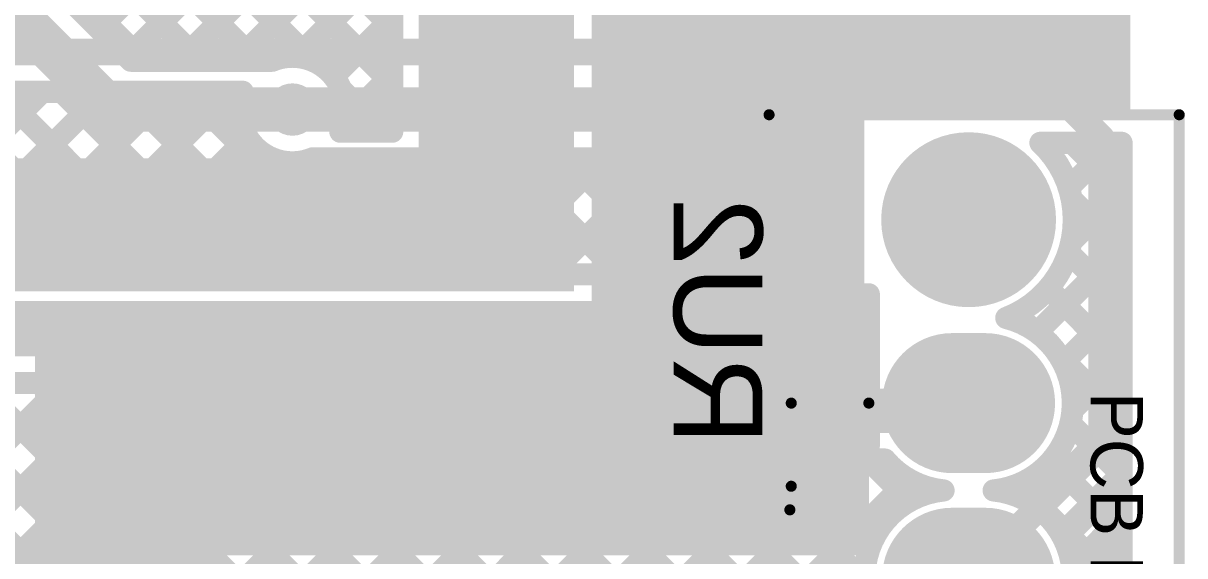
# Model space of a CAD drawing. Header units: millimetres. Extents: x -0.33 to 3.26, y -0.12 to 2.83.
# Drawn here: x 2.706 to 3.23, y 0.697 to 0.937 of the extents above; entities that cross this region are included whole.
import ezdxf

# ---------------------------------------------------------------- set-up
doc = ezdxf.new("R2010")
doc.units = ezdxf.units.MM
doc.header["$MEASUREMENT"] = 0
for name, color, linetype in [('BottomLayer', 5, 'Continuous'), ('BottomOverlay', 54, 'Continuous'), ('BottomPaste', 16, 'Continuous'), ('BottomSolder', 6, 'Continuous'), ('MultiLayer', 9, 'Continuous'), ('PadHoleLayer', 156, 'Continuous'), ('TopLayer', 1, 'Continuous'), ('TopOverlay', 2, 'Continuous'), ('TopSolder', 216, 'Continuous'), ('ViaHoleLayer', 16, 'Continuous')]:
    doc.layers.add(name, color=color, linetype=linetype)
doc.styles.add('Arial', font='', dxfattribs={"height": 0.2})
doc.styles.get('Arial').set_extended_font_data('Arial')

# ---------------------------------------------------------------- blocks, each defined once
blk = doc.blocks.new('OS102011MA1QN1_59')
at = {"layer": 'BottomLayer'}
h = blk.add_hatch(color=5, dxfattribs=at)
edge = h.paths.add_edge_path()
edge.add_arc((-0.08268, 0), 0.03543, 0, 360)
h = blk.add_hatch(color=5, dxfattribs=at)
edge = h.paths.add_edge_path()
edge.add_arc((0, -0.00744), 0.02756, 180, 360)
edge.add_line((0.02756, -0.00744), (0.02756, 0.00744))
edge.add_arc((0, 0.00744), 0.02756, 0, 180)
edge.add_line((-0.02756, 0.00744), (-0.02756, -0.00744))
h = blk.add_hatch(color=5, dxfattribs=at)
edge = h.paths.add_edge_path()
edge.add_arc((0.07874, -0.00744), 0.02756, 180, 360)
edge.add_line((0.1063, -0.00744), (0.1063, 0.00744))
edge.add_arc((0.07874, 0.00744), 0.02756, 0, 180)
edge.add_line((0.05118, 0.00744), (0.05118, -0.00744))
h = blk.add_hatch(color=5, dxfattribs=at)
edge = h.paths.add_edge_path()
edge.add_arc((0.15748, -0.00744), 0.02756, 180, 360)
edge.add_line((0.18504, -0.00744), (0.18504, 0.00744))
edge.add_arc((0.15748, 0.00744), 0.02756, 0, 180)
edge.add_line((0.12992, 0.00744), (0.12992, -0.00744))
h = blk.add_hatch(color=5, dxfattribs=at)
edge = h.paths.add_edge_path()
edge.add_arc((0.24016, 0), 0.03543, 0, 360)
at = {"layer": 'BottomSolder'}
h = blk.add_hatch(color=6, dxfattribs=at)
edge = h.paths.add_edge_path()
edge.add_arc((-0.08268, 0), 0.03943, 0, 360)
h = blk.add_hatch(color=6, dxfattribs=at)
edge = h.paths.add_edge_path()
edge.add_arc((0, -0.00744), 0.03156, 180, 360)
edge.add_line((0.03156, -0.00744), (0.03156, 0.00744))
edge.add_arc((0, 0.00744), 0.03156, 0, 180)
edge.add_line((-0.03156, 0.00744), (-0.03156, -0.00744))
h = blk.add_hatch(color=6, dxfattribs=at)
edge = h.paths.add_edge_path()
edge.add_arc((0.07874, -0.00744), 0.03156, 180, 360)
edge.add_line((0.1103, -0.00744), (0.1103, 0.00744))
edge.add_arc((0.07874, 0.00744), 0.03156, 0, 180)
edge.add_line((0.04718, 0.00744), (0.04718, -0.00744))
h = blk.add_hatch(color=6, dxfattribs=at)
edge = h.paths.add_edge_path()
edge.add_arc((0.15748, -0.00744), 0.03156, 180, 360)
edge.add_line((0.18904, -0.00744), (0.18904, 0.00744))
edge.add_arc((0.15748, 0.00744), 0.03156, 0, 180)
edge.add_line((0.12592, 0.00744), (0.12592, -0.00744))
h = blk.add_hatch(color=6, dxfattribs=at)
edge = h.paths.add_edge_path()
edge.add_arc((0.24016, 0), 0.03943, 0, 360)
at = {"layer": 'MultiLayer'}
h = blk.add_hatch(color=9, dxfattribs=at)
edge = h.paths.add_edge_path()
edge.add_arc((-0.08268, 0), 0.03543, 0, 360)
h = blk.add_hatch(color=9, dxfattribs=at)
edge = h.paths.add_edge_path()
edge.add_arc((0, -0.00744), 0.02756, 180, 360)
edge.add_line((0.02756, -0.00744), (0.02756, 0.00744))
edge.add_arc((0, 0.00744), 0.02756, 0, 180)
edge.add_line((-0.02756, 0.00744), (-0.02756, -0.00744))
h = blk.add_hatch(color=9, dxfattribs=at)
edge = h.paths.add_edge_path()
edge.add_arc((0.07874, -0.00744), 0.02756, 180, 360)
edge.add_line((0.1063, -0.00744), (0.1063, 0.00744))
edge.add_arc((0.07874, 0.00744), 0.02756, 0, 180)
edge.add_line((0.05118, 0.00744), (0.05118, -0.00744))
h = blk.add_hatch(color=9, dxfattribs=at)
edge = h.paths.add_edge_path()
edge.add_arc((0.15748, -0.00744), 0.02756, 180, 360)
edge.add_line((0.18504, -0.00744), (0.18504, 0.00744))
edge.add_arc((0.15748, 0.00744), 0.02756, 0, 180)
edge.add_line((0.12992, 0.00744), (0.12992, -0.00744))
h = blk.add_hatch(color=9, dxfattribs=at)
edge = h.paths.add_edge_path()
edge.add_arc((0.24016, 0), 0.03543, 0, 360)
at = {"layer": 'PadHoleLayer'}
h = blk.add_hatch(color=156, dxfattribs=at)
edge = h.paths.add_edge_path()
edge.add_arc((-0.08268, 0), 0.02461, 0, 360)
h = blk.add_hatch(color=156, dxfattribs=at)
edge = h.paths.add_edge_path()
edge.add_arc((0.24016, 0), 0.02461, 0, 360)
h = blk.add_hatch(color=156, dxfattribs=at)
edge = h.paths.add_edge_path()
edge.add_arc((0, 0), 0.01969, 0, 360)
h = blk.add_hatch(color=156, dxfattribs=at)
edge = h.paths.add_edge_path()
edge.add_arc((0.07874, 0), 0.01969, 0, 360)
h = blk.add_hatch(color=156, dxfattribs=at)
edge = h.paths.add_edge_path()
edge.add_arc((0.15748, 0), 0.01969, 0, 360)
at = {"layer": 'TopLayer'}
h = blk.add_hatch(color=1, dxfattribs=at)
edge = h.paths.add_edge_path()
edge.add_arc((-0.08268, 0), 0.03543, 0, 360)
h = blk.add_hatch(color=1, dxfattribs=at)
edge = h.paths.add_edge_path()
edge.add_arc((0, -0.00744), 0.02756, 180, 360)
edge.add_line((0.02756, -0.00744), (0.02756, 0.00744))
edge.add_arc((0, 0.00744), 0.02756, 0, 180)
edge.add_line((-0.02756, 0.00744), (-0.02756, -0.00744))
h = blk.add_hatch(color=1, dxfattribs=at)
edge = h.paths.add_edge_path()
edge.add_arc((0.07874, -0.00744), 0.02756, 180, 360)
edge.add_line((0.1063, -0.00744), (0.1063, 0.00744))
edge.add_arc((0.07874, 0.00744), 0.02756, 0, 180)
edge.add_line((0.05118, 0.00744), (0.05118, -0.00744))
h = blk.add_hatch(color=1, dxfattribs=at)
edge = h.paths.add_edge_path()
edge.add_arc((0.15748, -0.00744), 0.02756, 180, 360)
edge.add_line((0.18504, -0.00744), (0.18504, 0.00744))
edge.add_arc((0.15748, 0.00744), 0.02756, 0, 180)
edge.add_line((0.12992, 0.00744), (0.12992, -0.00744))
h = blk.add_hatch(color=1, dxfattribs=at)
edge = h.paths.add_edge_path()
edge.add_arc((0.24016, 0), 0.03543, 0, 360)
at = {"layer": 'TopSolder'}
h = blk.add_hatch(color=216, dxfattribs=at)
edge = h.paths.add_edge_path()
edge.add_arc((-0.08268, 0), 0.03943, 0, 360)
h = blk.add_hatch(color=216, dxfattribs=at)
edge = h.paths.add_edge_path()
edge.add_arc((0, -0.00744), 0.03156, 180, 360)
edge.add_line((0.03156, -0.00744), (0.03156, 0.00744))
edge.add_arc((0, 0.00744), 0.03156, 0, 180)
edge.add_line((-0.03156, 0.00744), (-0.03156, -0.00744))
h = blk.add_hatch(color=216, dxfattribs=at)
edge = h.paths.add_edge_path()
edge.add_arc((0.07874, -0.00744), 0.03156, 180, 360)
edge.add_line((0.1103, -0.00744), (0.1103, 0.00744))
edge.add_arc((0.07874, 0.00744), 0.03156, 0, 180)
edge.add_line((0.04718, 0.00744), (0.04718, -0.00744))
h = blk.add_hatch(color=216, dxfattribs=at)
edge = h.paths.add_edge_path()
edge.add_arc((0.15748, -0.00744), 0.03156, 180, 360)
edge.add_line((0.18904, -0.00744), (0.18904, 0.00744))
edge.add_arc((0.15748, 0.00744), 0.03156, 0, 180)
edge.add_line((0.12592, 0.00744), (0.12592, -0.00744))
h = blk.add_hatch(color=216, dxfattribs=at)
edge = h.paths.add_edge_path()
edge.add_arc((0.24016, 0), 0.03943, 0, 360)
at = {"layer": 'TopOverlay', "const_width": 0.005}
for points in [[(-0.13, -0.09), (-0.13, 0.095)], [(0.29, 0.095), (-0.13, 0.095)], [(0.29, -0.09), (0.29, 0.095)], [(0.225, 0.08), (0.21, 0.08)], [(0.21, 0.065), (0.225, 0.08)], [(0.225, 0.065), (0.225, 0.08)], [(0.21, 0.065), (0.19, 0.065)], [(0, -0.08), (0, -0.045)], [(0.07874, -0.05), (0.07874, -0.045)], [(0.15748, -0.08), (0.15748, -0.045)], [(0.04811, -0.08063), (0.07874, -0.05)], [(0.03748, -0.08), (0, -0.08)], [(0.15748, -0.08), (0.12, -0.08)], [(0.29, -0.09), (-0.13, -0.09)]]:
    blk.add_lwpolyline(points, dxfattribs=at)
at = {"layer": 'TopOverlay', "const_width": 0.0025}
for points in [[(-0.13125, 0.095, 1), (-0.12875, 0.095, 1)], [(-0.13125, 0.095, 1), (-0.12875, 0.095, 1)], [(0.28875, 0.095, 1), (0.29125, 0.095, 1)], [(0.28875, 0.095, 1), (0.29125, 0.095, 1)], [(0.20875, 0.08, 1), (0.21125, 0.08, 1)], [(0.22375, 0.08, 1), (0.22625, 0.08, 1)], [(0.22375, 0.08, 1), (0.22625, 0.08, 1)], [(0.22375, 0.08, 1), (0.22625, 0.08, 1)], [(0.18875, 0.065, 1), (0.19125, 0.065, 1)], [(0.20875, 0.065, 1), (0.21125, 0.065, 1)], [(0.20875, 0.065, 1), (0.21125, 0.065, 1)], [(0.22375, 0.065, 1), (0.22625, 0.065, 1)], [(-0.00125, -0.045, 1), (0.00125, -0.045, 1)], [(0.07749, -0.045, 1), (0.07999, -0.045, 1)], [(0.15623, -0.045, 1), (0.15873, -0.045, 1)], [(0.07749, -0.05, 1), (0.07999, -0.05, 1)], [(0.07749, -0.05, 1), (0.07999, -0.05, 1)], [(-0.00125, -0.08, 1), (0.00125, -0.08, 1)], [(-0.00125, -0.08, 1), (0.00125, -0.08, 1)], [(0.03623, -0.08, 1), (0.03873, -0.08, 1)], [(0.04686, -0.08063, 1), (0.04936, -0.08063, 1)], [(0.11875, -0.08, 1), (0.12125, -0.08, 1)], [(0.15623, -0.08, 1), (0.15873, -0.08, 1)], [(0.15623, -0.08, 1), (0.15873, -0.08, 1)], [(-0.13125, -0.09, 1), (-0.12875, -0.09, 1)], [(-0.13125, -0.09, 1), (-0.12875, -0.09, 1)], [(0.28875, -0.09, 1), (0.29125, -0.09, 1)], [(0.28875, -0.09, 1), (0.29125, -0.09, 1)]]:
    blk.add_lwpolyline(points, format="xyb", close=True, dxfattribs=at)
at = {"layer": 'TopOverlay'}
blk.add_text('PCB Edge', height=0.023622, dxfattribs=at).set_placement((-0.005, 0.055))
blk = doc.blocks.new('R__0402_B_62')
at = {"layer": 'BottomLayer'}
for points in [[(-0.0095, 0.0125), (-0.0095, -0.0125), (-0.0275, -0.0125), (-0.0275, 0.0125)], [(0.0275, 0.0125), (0.0275, -0.0125), (0.0095, -0.0125), (0.0095, 0.0125)]]:
    blk.add_hatch(color=5, dxfattribs=at).paths.add_polyline_path(points)
at = {"layer": 'BottomPaste'}
for points in [[(-0.0095, 0.0125), (-0.0095, -0.0125), (-0.0275, -0.0125), (-0.0275, 0.0125)], [(0.0275, 0.0125), (0.0275, -0.0125), (0.0095, -0.0125), (0.0095, 0.0125)]]:
    blk.add_hatch(color=16, dxfattribs=at).paths.add_polyline_path(points)
at = {"layer": 'BottomSolder'}
for points in [[(-0.0055, 0.0165), (-0.0055, -0.0165), (-0.0315, -0.0165), (-0.0315, 0.0165)], [(0.0315, 0.0165), (0.0315, -0.0165), (0.0055, -0.0165), (0.0055, 0.0165)]]:
    blk.add_hatch(color=6, dxfattribs=at).paths.add_polyline_path(points)
at = {"layer": 'BottomOverlay', "const_width": 0.01}
for points in [[(-0.034, 0.019), (0.034, 0.019)], [(-0.034, 0.019), (-0.034, -0.019)], [(0.034, 0.019), (0.034, -0.019)], [(-0.034, -0.019), (0.034, -0.019)]]:
    blk.add_lwpolyline(points, dxfattribs=at)
at = {"layer": 'BottomOverlay', "const_width": 0.005}
for points in [[(-0.0365, 0.019, 1), (-0.0315, 0.019, 1)], [(-0.0365, 0.019, 1), (-0.0315, 0.019, 1)], [(0.0315, 0.019, 1), (0.0365, 0.019, 1)], [(0.0315, 0.019, 1), (0.0365, 0.019, 1)], [(-0.0365, -0.019, 1), (-0.0315, -0.019, 1)], [(-0.0365, -0.019, 1), (-0.0315, -0.019, 1)], [(0.0315, -0.019, 1), (0.0365, -0.019, 1)], [(0.0315, -0.019, 1), (0.0365, -0.019, 1)]]:
    blk.add_lwpolyline(points, format="xyb", close=True, dxfattribs=at)

msp = doc.modelspace()

# ---------------------------------------------------------------- hatches: boundary and pattern name
at = {"layer": 'BottomLayer'}
h = msp.add_hatch(color=5, dxfattribs=at)
edge = h.paths.add_edge_path()
edge.add_arc((2.827, 0.898), 0.01181, 0, 360)
at = {"layer": 'TopLayer'}
for points in [[(3.12, 0.895), (3.205, 0.895), (3.205, 2.418), (3.12, 2.418)], [(2.954, 0.816), (2.954, 1.045), (2.884, 1.045), (2.884, 0.816)], [(2.962, 0.77), (3.085, 0.77), (3.085, 0.978), (2.962, 0.978)], [(2.963, 0.895), (3.205, 0.895), (3.205, 0.978), (2.963, 0.978)], [(2.613, 0.816), (2.954, 0.816), (2.954, 0.876), (2.613, 0.876)], [(2.71094, 0.4925), (2.786, 0.4925), (2.786, 0.807), (2.71094, 0.807)], [(3.087, 0.697), (3.087, 0.807), (2.716, 0.807), (2.716, 0.697)]]:
    msp.add_hatch(color=1, dxfattribs=at).paths.add_polyline_path(points)
h = msp.add_hatch(color=1, dxfattribs=at)
edge = h.paths.add_edge_path()
edge.add_arc((2.827, 0.898), 0.01181, 0, 360)
at = {"layer": 'ViaHoleLayer'}
h = msp.add_hatch(color=16, dxfattribs=at)
edge = h.paths.add_edge_path()
edge.add_arc((2.827, 0.898), 0.00591, 0, 360)

# ---------------------------------------------------------------- linework, layer by layer
at = {"layer": 'BottomLayer'}
for points, const_width in [([(1.892, 0.924), (3.153, 0.924)], 0.012), ([(3.153, 0.924), (3.192, 0.885)], 0.012), ([(2.43695, 0.906), (2.80457, 0.906)], 0.01), ([(2.63191, 0.82371), (2.7142, 0.906)], 0.01), ([(2.63799, 0.906), (2.72028, 0.82371)], 0.01), ([(2.66019, 0.82371), (2.74248, 0.906)], 0.01), ([(2.66628, 0.906), (2.74856, 0.82371)], 0.01), ([(2.68848, 0.82371), (2.77076, 0.906)], 0.01), ([(2.69456, 0.906), (2.77685, 0.82371)], 0.01), ([(2.71676, 0.82371), (2.79905, 0.906)], 0.01), ([(2.72284, 0.906), (2.80513, 0.82371)], 0.01), ([(2.75113, 0.906), (2.83342, 0.82371)], 0.01), ([(2.77941, 0.906), (2.8617, 0.82371)], 0.01), ([(2.827, 0.898), (3.006, 0.898)], 0.02), ([(3.006, 0.898), (3.068, 0.836)], 0.02), ([(3.192, 0.74692), (3.192, 0.885)], 0.012), ([(2.74505, 0.82371), (2.80677, 0.88544)], 0.01), ([(2.80161, 0.82371), (2.8539, 0.876)], 0.01), ([(2.8299, 0.82371), (2.88219, 0.876)], 0.01), ([(2.83611, 0.876), (2.99689, 0.876)], 0.01), ([(2.8377, 0.876), (2.88998, 0.82371)], 0.01), ([(2.85818, 0.82371), (2.91047, 0.876)], 0.01), ([(2.86598, 0.876), (2.91827, 0.82371)], 0.01), ([(2.88647, 0.82371), (2.93875, 0.876)], 0.01), ([(2.89427, 0.876), (2.94655, 0.82371)], 0.01), ([(2.91475, 0.82371), (2.96704, 0.876)], 0.01), ([(2.92255, 0.876), (2.97484, 0.82371)], 0.01), ([(2.94304, 0.82371), (2.99532, 0.876)], 0.01), ([(2.95083, 0.876), (3.00312, 0.82371)], 0.01), ([(2.97912, 0.876), (3.03141, 0.82371)], 0.01), ([(2.99689, 0.876), (3.046, 0.82689)], 0.01), ([(2.77333, 0.82371), (2.824, 0.87438)], 0.01), ([(2.97132, 0.82371), (3.01025, 0.86264)], 0.01), ([(2.9996, 0.82371), (3.02439, 0.8485)], 0.01), ([(3.068, 0.79921), (3.068, 0.836)], 0.02), ([(3.02789, 0.82371), (3.03853, 0.83436)], 0.01), ([(2.52321, 0.82371), (3.046, 0.82371)], 0.01), ([(3.046, 0.82371), (3.046, 0.82689)], 0.01), ([(2.52321, 0.79921), (3.068, 0.79921)], 0.025), ([(2.53336, 0.77471), (3.0435, 0.77471)], 0.01), ([(2.60412, 0.6545), (2.72433, 0.77471)], 0.01), ([(2.62786, 0.77471), (2.95307, 0.4495)], 0.01), ([(2.6324, 0.6545), (2.75261, 0.77471)], 0.01), ([(2.65614, 0.77471), (2.98135, 0.4495)], 0.01), ([(2.66069, 0.6545), (2.7809, 0.77471)], 0.01), ([(2.68443, 0.77471), (3.00964, 0.4495)], 0.01), ([(2.68897, 0.6545), (2.80918, 0.77471)], 0.01), ([(2.71271, 0.77471), (3.199, 0.28842)], 0.01), ([(2.71725, 0.6545), (2.83747, 0.77471)], 0.01), ([(2.74099, 0.77471), (3.199, 0.31671)], 0.01), ([(2.74294, 0.51048), (3.00717, 0.77471)], 0.01), ([(2.74294, 0.56705), (2.9506, 0.77471)], 0.01), ([(2.74294, 0.4822), (3.03546, 0.77471)], 0.01), ([(2.74294, 0.6519), (2.86575, 0.77471)], 0.01), ([(2.74294, 0.62362), (2.89404, 0.77471)], 0.01), ([(2.74294, 0.59534), (2.92232, 0.77471)], 0.01), ([(2.74294, 0.53877), (2.97889, 0.77471)], 0.01), ([(2.76928, 0.77471), (3.199, 0.34499)], 0.01), ([(2.79756, 0.77471), (3.199, 0.37328)], 0.01), ([(2.82585, 0.77471), (3.0858, 0.51476)], 0.01), ([(2.85413, 0.77471), (3.08735, 0.5415)], 0.01), ([(2.88242, 0.77471), (3.0435, 0.61363)], 0.01), ([(2.9107, 0.77471), (3.05091, 0.6345)], 0.01), ([(2.93899, 0.77471), (3.0757, 0.638)], 0.01), ([(2.96727, 0.77471), (3.10159, 0.64039)], 0.01), ([(2.99555, 0.77471), (3.08504, 0.68523)], 0.01), ([(3.02384, 0.77471), (3.0435, 0.75505)], 0.01), ([(3.0435, 0.74121), (3.0435, 0.77471)], 0.01), ([(3.12856, 0.76221), (3.132, 0.76566)], 0.02), ([(3.068, 0.76221), (3.12856, 0.76221)], 0.02), ([(2.74656, 0.45753), (3.0435, 0.75447)], 0.01), ([(3.132, 0.68692), (3.192, 0.74692)], 0.012), ([(2.76681, 0.4495), (3.05853, 0.74121)], 0.01), ([(2.7951, 0.4495), (3.08581, 0.74021)], 0.01), ([(3.0435, 0.74121), (3.06144, 0.74121)], 0.01), ([(3.05734, 0.74121), (3.09088, 0.70767)], 0.01), ([(3.068, 0.74021), (3.09427, 0.74021)], 0.01), ([(3.08662, 0.74021), (3.10534, 0.72149)], 0.01), ([(2.82338, 0.4495), (3.1051, 0.73122)], 0.01), ([(3.17493, 0.70439), (3.199, 0.72846)], 0.01), ([(3.199, 0.08105), (3.199, 0.72846)], 0.01), ([(3.19111, 0.72057), (3.199, 0.71269)], 0.01), ([(3.17871, 0.69169), (3.199, 0.71198)], 0.01), ([(3.17697, 0.70643), (3.199, 0.6844)], 0.01)]:
    msp.add_lwpolyline(points, dxfattribs=dict(at, const_width=const_width))
for points, const_width in [([(3.15, 0.924, 1), (3.156, 0.924, 1)], 0.006), ([(3.15, 0.924, 1), (3.156, 0.924, 1)], 0.006), ([(2.7117, 0.906, 1), (2.7167, 0.906, 1)], 0.005), ([(2.72034, 0.906, 1), (2.72534, 0.906, 1)], 0.005), ([(2.73998, 0.906, 1), (2.74498, 0.906, 1)], 0.005), ([(2.74863, 0.906, 1), (2.75363, 0.906, 1)], 0.005), ([(2.76826, 0.906, 1), (2.77326, 0.906, 1)], 0.005), ([(2.77691, 0.906, 1), (2.78191, 0.906, 1)], 0.005), ([(2.79655, 0.906, 1), (2.80155, 0.906, 1)], 0.005), ([(2.80207, 0.906, 1), (2.80707, 0.906, 1)], 0.005), ([(2.80207, 0.906, 1), (2.80707, 0.906, 1)], 0.005), ([(2.822, 0.898, 1), (2.832, 0.898, 1)], 0.01), ([(3.001, 0.898, 1), (3.011, 0.898, 1)], 0.01), ([(3.001, 0.898, 1), (3.011, 0.898, 1)], 0.01), ([(3.189, 0.885, 1), (3.195, 0.885, 1)], 0.006), ([(3.189, 0.885, 1), (3.195, 0.885, 1)], 0.006), ([(2.80427, 0.88544, 1), (2.80927, 0.88544, 1)], 0.005), ([(2.83361, 0.876, 1), (2.83861, 0.876, 1)], 0.005), ([(2.83361, 0.876, 1), (2.83861, 0.876, 1)], 0.005), ([(2.8352, 0.876, 1), (2.8402, 0.876, 1)], 0.005), ([(2.8514, 0.876, 1), (2.8564, 0.876, 1)], 0.005), ([(2.86348, 0.876, 1), (2.86848, 0.876, 1)], 0.005), ([(2.87969, 0.876, 1), (2.88469, 0.876, 1)], 0.005), ([(2.89177, 0.876, 1), (2.89677, 0.876, 1)], 0.005), ([(2.90797, 0.876, 1), (2.91297, 0.876, 1)], 0.005), ([(2.92005, 0.876, 1), (2.92505, 0.876, 1)], 0.005), ([(2.93625, 0.876, 1), (2.94125, 0.876, 1)], 0.005), ([(2.94833, 0.876, 1), (2.95333, 0.876, 1)], 0.005), ([(2.96454, 0.876, 1), (2.96954, 0.876, 1)], 0.005), ([(2.97662, 0.876, 1), (2.98162, 0.876, 1)], 0.005), ([(2.99282, 0.876, 1), (2.99782, 0.876, 1)], 0.005), ([(2.99439, 0.876, 1), (2.99939, 0.876, 1)], 0.005), ([(2.99439, 0.876, 1), (2.99939, 0.876, 1)], 0.005), ([(2.8215, 0.87438, 1), (2.8265, 0.87438, 1)], 0.005), ([(3.00775, 0.86264, 1), (3.01275, 0.86264, 1)], 0.005), ([(3.02189, 0.8485, 1), (3.02689, 0.8485, 1)], 0.005), ([(3.063, 0.836, 1), (3.073, 0.836, 1)], 0.01), ([(3.063, 0.836, 1), (3.073, 0.836, 1)], 0.01), ([(3.03603, 0.83436, 1), (3.04103, 0.83436, 1)], 0.005), ([(2.71426, 0.82371, 1), (2.71926, 0.82371, 1)], 0.005), ([(2.71778, 0.82371, 1), (2.72278, 0.82371, 1)], 0.005), ([(2.74254, 0.82371, 1), (2.74755, 0.82371, 1)], 0.005), ([(2.74606, 0.82371, 1), (2.75106, 0.82371, 1)], 0.005), ([(2.77083, 0.82371, 1), (2.77583, 0.82371, 1)], 0.005), ([(2.77435, 0.82371, 1), (2.77935, 0.82371, 1)], 0.005), ([(2.79911, 0.82371, 1), (2.80411, 0.82371, 1)], 0.005), ([(2.80263, 0.82371, 1), (2.80763, 0.82371, 1)], 0.005), ([(2.8274, 0.82371, 1), (2.8324, 0.82371, 1)], 0.005), ([(2.83092, 0.82371, 1), (2.83592, 0.82371, 1)], 0.005), ([(2.85568, 0.82371, 1), (2.86068, 0.82371, 1)], 0.005), ([(2.8592, 0.82371, 1), (2.8642, 0.82371, 1)], 0.005), ([(2.88397, 0.82371, 1), (2.88897, 0.82371, 1)], 0.005), ([(2.88748, 0.82371, 1), (2.89249, 0.82371, 1)], 0.005), ([(2.91225, 0.82371, 1), (2.91725, 0.82371, 1)], 0.005), ([(2.91577, 0.82371, 1), (2.92077, 0.82371, 1)], 0.005), ([(2.94054, 0.82371, 1), (2.94554, 0.82371, 1)], 0.005), ([(2.94405, 0.82371, 1), (2.94905, 0.82371, 1)], 0.005), ([(2.96882, 0.82371, 1), (2.97382, 0.82371, 1)], 0.005), ([(2.97234, 0.82371, 1), (2.97734, 0.82371, 1)], 0.005), ([(2.9971, 0.82371, 1), (3.0021, 0.82371, 1)], 0.005), ([(3.00062, 0.82371, 1), (3.00562, 0.82371, 1)], 0.005), ([(3.02539, 0.82371, 1), (3.03039, 0.82371, 1)], 0.005), ([(3.02891, 0.82371, 1), (3.03391, 0.82371, 1)], 0.005), ([(3.0435, 0.82689, 1), (3.0485, 0.82689, 1)], 0.005), ([(3.0435, 0.82689, 1), (3.0485, 0.82689, 1)], 0.005), ([(3.0435, 0.82371, 1), (3.0485, 0.82371, 1)], 0.005), ([(3.0435, 0.82371, 1), (3.0485, 0.82371, 1)], 0.005), ([(3.06175, 0.79921, 1), (3.07425, 0.79921, 1)], 0.0125), ([(3.063, 0.79921, 1), (3.073, 0.79921, 1)], 0.01), ([(2.71021, 0.77471, 1), (2.71521, 0.77471, 1)], 0.005), ([(2.72183, 0.77471, 1), (2.72683, 0.77471, 1)], 0.005), ([(2.73849, 0.77471, 1), (2.74349, 0.77471, 1)], 0.005), ([(2.75011, 0.77471, 1), (2.75511, 0.77471, 1)], 0.005), ([(2.76678, 0.77471, 1), (2.77178, 0.77471, 1)], 0.005), ([(2.7784, 0.77471, 1), (2.7834, 0.77471, 1)], 0.005), ([(2.79506, 0.77471, 1), (2.80006, 0.77471, 1)], 0.005), ([(2.80668, 0.77471, 1), (2.81168, 0.77471, 1)], 0.005), ([(2.82335, 0.77471, 1), (2.82835, 0.77471, 1)], 0.005), ([(2.83497, 0.77471, 1), (2.83997, 0.77471, 1)], 0.005), ([(2.85163, 0.77471, 1), (2.85663, 0.77471, 1)], 0.005), ([(2.86325, 0.77471, 1), (2.86825, 0.77471, 1)], 0.005), ([(2.87992, 0.77471, 1), (2.88492, 0.77471, 1)], 0.005), ([(2.89154, 0.77471, 1), (2.89654, 0.77471, 1)], 0.005), ([(2.9082, 0.77471, 1), (2.9132, 0.77471, 1)], 0.005), ([(2.91982, 0.77471, 1), (2.92482, 0.77471, 1)], 0.005), ([(2.93648, 0.77471, 1), (2.94149, 0.77471, 1)], 0.005), ([(2.9481, 0.77471, 1), (2.9531, 0.77471, 1)], 0.005), ([(2.96477, 0.77471, 1), (2.96977, 0.77471, 1)], 0.005), ([(2.97639, 0.77471, 1), (2.98139, 0.77471, 1)], 0.005), ([(2.99305, 0.77471, 1), (2.99805, 0.77471, 1)], 0.005), ([(3.00467, 0.77471, 1), (3.00967, 0.77471, 1)], 0.005), ([(3.02134, 0.77471, 1), (3.02634, 0.77471, 1)], 0.005), ([(3.03296, 0.77471, 1), (3.03796, 0.77471, 1)], 0.005), ([(3.041, 0.77471, 1), (3.046, 0.77471, 1)], 0.005), ([(3.041, 0.77471, 1), (3.046, 0.77471, 1)], 0.005), ([(3.127, 0.76566, 1), (3.137, 0.76566, 1)], 0.01), ([(3.063, 0.76221, 1), (3.073, 0.76221, 1)], 0.01), ([(3.12356, 0.76221, 1), (3.13356, 0.76221, 1)], 0.01), ([(3.12356, 0.76221, 1), (3.13356, 0.76221, 1)], 0.01), ([(3.041, 0.75505, 1), (3.046, 0.75505, 1)], 0.005), ([(3.041, 0.75447, 1), (3.046, 0.75447, 1)], 0.005), ([(3.189, 0.74692, 1), (3.195, 0.74692, 1)], 0.006), ([(3.189, 0.74692, 1), (3.195, 0.74692, 1)], 0.006), ([(3.041, 0.74121, 1), (3.046, 0.74121, 1)], 0.005), ([(3.041, 0.74121, 1), (3.046, 0.74121, 1)], 0.005), ([(3.05484, 0.74121, 1), (3.05984, 0.74121, 1)], 0.005), ([(3.05603, 0.74121, 1), (3.06103, 0.74121, 1)], 0.005), ([(3.05894, 0.74121, 1), (3.06394, 0.74121, 1)], 0.005), ([(3.05894, 0.74121, 1), (3.06394, 0.74121, 1)], 0.005), ([(3.0655, 0.74021, 1), (3.0705, 0.74021, 1)], 0.005), ([(3.0655, 0.74021, 1), (3.0705, 0.74021, 1)], 0.005), ([(3.08331, 0.74021, 1), (3.08831, 0.74021, 1)], 0.005), ([(3.08412, 0.74021, 1), (3.08912, 0.74021, 1)], 0.005), ([(3.09177, 0.74021, 1), (3.09677, 0.74021, 1)], 0.005), ([(3.09177, 0.74021, 1), (3.09677, 0.74021, 1)], 0.005), ([(3.1026, 0.73122, 1), (3.1076, 0.73122, 1)], 0.005), ([(3.1182, 0.72629, 1), (3.1232, 0.72629, 1)], 0.005), ([(3.1182, 0.72629, 1), (3.1232, 0.72629, 1)], 0.005), ([(3.1965, 0.72846, 1), (3.2015, 0.72846, 1)], 0.005), ([(3.1965, 0.72846, 1), (3.2015, 0.72846, 1)], 0.005), ([(3.10284, 0.72149, 1), (3.10784, 0.72149, 1)], 0.005), ([(3.18861, 0.72057, 1), (3.19361, 0.72057, 1)], 0.005), ([(3.08838, 0.70767, 1), (3.09338, 0.70767, 1)], 0.005), ([(3.1965, 0.71269, 1), (3.2015, 0.71269, 1)], 0.005), ([(3.1965, 0.71198, 1), (3.2015, 0.71198, 1)], 0.005), ([(3.17243, 0.70439, 1), (3.17743, 0.70439, 1)], 0.005), ([(3.17243, 0.70439, 1), (3.17743, 0.70439, 1)], 0.005), ([(3.17447, 0.70643, 1), (3.17947, 0.70643, 1)], 0.005)]:
    msp.add_lwpolyline(points, format="xyb", close=True, dxfattribs=dict(at, const_width=const_width))
at = {"layer": 'BottomLayer', "const_width": 0.01}
for points in [[(2.83611, 0.876, -0.650169), (2.80457, 0.906)], [(3.068, 0.74021, -0.075811), (3.06144, 0.74121)], [(3.1207, 0.72629, -0.196032), (3.09427, 0.74021)], [(3.1207, 0.64755, -0.906691), (3.1207, 0.72629)], [(3.17493, 0.70439, -0.114888), (3.179, 0.68692)]]:
    msp.add_lwpolyline(points, format="xyb", dxfattribs=at)
at = {"layer": 'TopLayer'}
for points, const_width in [([(2.434, 1.24575), (2.75975, 0.92)], 0.01), ([(2.73974, 0.93438), (3.04, 1.23464)], 0.01), ([(2.55471, 1.1505), (2.78521, 0.92)], 0.01), ([(2.58017, 1.1505), (2.81067, 0.92)], 0.01), ([(2.60563, 1.1505), (2.83613, 0.91999)], 0.01), ([(2.63108, 1.1505), (2.872, 0.90958)], 0.01), ([(2.65654, 1.1505), (2.872, 0.93503)], 0.01), ([(2.872, 0.888), (2.872, 1.057)], 0.01), ([(2.75247, 0.92165), (2.872, 1.04118)], 0.01), ([(2.6446, 1.02952), (2.75411, 0.92)], 0.01), ([(2.629, 1.014), (2.745, 0.898)], 0.02), ([(2.77627, 0.92), (2.872, 1.01573)], 0.01), ([(2.80173, 0.92), (2.872, 0.99027)], 0.01), ([(2.82892, 0.92173), (2.872, 0.96482)], 0.01), ([(2.84556, 0.91292), (2.872, 0.93936)], 0.01), ([(2.75411, 0.92), (2.81789, 0.92)], 0.01), ([(2.85002, 0.89193), (2.872, 0.9139)], 0.01), ([(2.84899, 0.90713), (2.86812, 0.888)], 0.01), ([(2.745, 0.898), (2.827, 0.898)], 0.02), ([(2.84861, 0.888), (2.872, 0.888)], 0.01), ([(3.16438, 0.883), (3.201, 0.883)], 0.01), ([(3.16438, 0.883), (3.201, 0.883)], 0.01), ([(3.16811, 0.87909), (3.17202, 0.883)], 0.01), ([(3.1772, 0.86272), (3.19748, 0.883)], 0.01), ([(3.17859, 0.883), (3.201, 0.86059)], 0.01), ([(3.201, 0.34415), (3.201, 0.883)], 0.01), ([(3.17839, 0.83846), (3.201, 0.86107)], 0.01), ([(3.17852, 0.85762), (3.201, 0.83514)], 0.01), ([(3.1629, 0.79751), (3.201, 0.83561)], 0.01), ([(3.17708, 0.8336), (3.201, 0.80968)], 0.01), ([(3.1679, 0.81733), (3.201, 0.78422)], 0.01), ([(3.17461, 0.78377), (3.201, 0.81015)], 0.01), ([(3.15364, 0.80613), (3.16084, 0.79893)], 0.01), ([(3.17271, 0.78706), (3.201, 0.75877)], 0.01), ([(3.17888, 0.76258), (3.201, 0.7847)], 0.01), ([(3.16151, 0.71975), (3.201, 0.75924)], 0.01), ([(3.1779, 0.75641), (3.201, 0.73331)], 0.01), ([(3.16923, 0.73963), (3.201, 0.70786)], 0.01), ([(3.17378, 0.70656), (3.201, 0.73379)], 0.01), ([(3.15438, 0.72903), (3.201, 0.6824)], 0.01), ([(3.179, 0.68633), (3.201, 0.70833)], 0.01)]:
    msp.add_lwpolyline(points, dxfattribs=dict(at, const_width=const_width))
for points, const_width in [([(2.8695, 0.93936, 1), (2.8745, 0.93936, 1)], 0.005), ([(2.73724, 0.93438, 1), (2.74224, 0.93438, 1)], 0.005), ([(2.8695, 0.93503, 1), (2.8745, 0.93503, 1)], 0.005), ([(2.74997, 0.92165, 1), (2.75497, 0.92165, 1)], 0.005), ([(2.75161, 0.92, 1), (2.75661, 0.92, 1)], 0.005), ([(2.75161, 0.92, 1), (2.75661, 0.92, 1)], 0.005), ([(2.75725, 0.92, 1), (2.76225, 0.92, 1)], 0.005), ([(2.77377, 0.92, 1), (2.77877, 0.92, 1)], 0.005), ([(2.78271, 0.92, 1), (2.78771, 0.92, 1)], 0.005), ([(2.79923, 0.92, 1), (2.80423, 0.92, 1)], 0.005), ([(2.80817, 0.92, 1), (2.81317, 0.92, 1)], 0.005), ([(2.81539, 0.92, 1), (2.82039, 0.92, 1)], 0.005), ([(2.81539, 0.92, 1), (2.82039, 0.92, 1)], 0.005), ([(2.82642, 0.92173, 1), (2.83142, 0.92173, 1)], 0.005), ([(2.83363, 0.91999, 1), (2.83863, 0.91999, 1)], 0.005), ([(2.84306, 0.91292, 1), (2.84806, 0.91292, 1)], 0.005), ([(2.8695, 0.9139, 1), (2.8745, 0.9139, 1)], 0.005), ([(2.84649, 0.90713, 1), (2.85149, 0.90713, 1)], 0.005), ([(2.8695, 0.90958, 1), (2.8745, 0.90958, 1)], 0.005), ([(2.74, 0.898, 1), (2.75, 0.898, 1)], 0.01), ([(2.74, 0.898, 1), (2.75, 0.898, 1)], 0.01), ([(2.822, 0.898, 1), (2.832, 0.898, 1)], 0.01), ([(2.84831, 0.898, 1), (2.85331, 0.898, 1)], 0.005), ([(2.84831, 0.898, 1), (2.85331, 0.898, 1)], 0.005), ([(2.84752, 0.89193, 1), (2.85252, 0.89193, 1)], 0.005), ([(2.84611, 0.888, 1), (2.85111, 0.888, 1)], 0.005), ([(2.84611, 0.888, 1), (2.85111, 0.888, 1)], 0.005), ([(2.86562, 0.888, 1), (2.87062, 0.888, 1)], 0.005), ([(2.8695, 0.888, 1), (2.8745, 0.888, 1)], 0.005), ([(2.8695, 0.888, 1), (2.8745, 0.888, 1)], 0.005), ([(3.16188, 0.883, 1), (3.16688, 0.883, 1)], 0.005), ([(3.16188, 0.883, 1), (3.16688, 0.883, 1)], 0.005), ([(3.16188, 0.883, 1), (3.16688, 0.883, 1)], 0.005), ([(3.16952, 0.883, 1), (3.17452, 0.883, 1)], 0.005), ([(3.17609, 0.883, 1), (3.18109, 0.883, 1)], 0.005), ([(3.19498, 0.883, 1), (3.19998, 0.883, 1)], 0.005), ([(3.1985, 0.883, 1), (3.2035, 0.883, 1)], 0.005), ([(3.1985, 0.883, 1), (3.2035, 0.883, 1)], 0.005), ([(3.1985, 0.883, 1), (3.2035, 0.883, 1)], 0.005), ([(3.16561, 0.87909, 1), (3.17061, 0.87909, 1)], 0.005), ([(3.1747, 0.86272, 1), (3.1797, 0.86272, 1)], 0.005), ([(3.1985, 0.86107, 1), (3.2035, 0.86107, 1)], 0.005), ([(3.1985, 0.86059, 1), (3.2035, 0.86059, 1)], 0.005), ([(3.17602, 0.85762, 1), (3.18102, 0.85762, 1)], 0.005), ([(3.17693, 0.84833, 1), (3.18193, 0.84833, 1)], 0.005), ([(3.17693, 0.84833, 1), (3.18193, 0.84833, 1)], 0.005), ([(3.17458, 0.8336, 1), (3.17958, 0.8336, 1)], 0.005), ([(3.17589, 0.83846, 1), (3.18089, 0.83846, 1)], 0.005), ([(3.1985, 0.83561, 1), (3.2035, 0.83561, 1)], 0.005), ([(3.1985, 0.83514, 1), (3.2035, 0.83514, 1)], 0.005), ([(3.1654, 0.81733, 1), (3.1704, 0.81733, 1)], 0.005), ([(3.1985, 0.81015, 1), (3.2035, 0.81015, 1)], 0.005), ([(3.1985, 0.80968, 1), (3.2035, 0.80968, 1)], 0.005), ([(3.14649, 0.80405, 1), (3.15149, 0.80405, 1)], 0.005), ([(3.14649, 0.80405, 1), (3.15149, 0.80405, 1)], 0.005), ([(3.15114, 0.80613, 1), (3.15614, 0.80613, 1)], 0.005), ([(3.15834, 0.79893, 1), (3.16334, 0.79893, 1)], 0.005), ([(3.1604, 0.79751, 1), (3.1654, 0.79751, 1)], 0.005), ([(3.17021, 0.78706, 1), (3.17521, 0.78706, 1)], 0.005), ([(3.17211, 0.78377, 1), (3.17711, 0.78377, 1)], 0.005), ([(3.1985, 0.7847, 1), (3.2035, 0.7847, 1)], 0.005), ([(3.1985, 0.78422, 1), (3.2035, 0.78422, 1)], 0.005), ([(3.1765, 0.76566, 1), (3.1815, 0.76566, 1)], 0.005), ([(3.1765, 0.76566, 1), (3.1815, 0.76566, 1)], 0.005), ([(3.17638, 0.76258, 1), (3.18138, 0.76258, 1)], 0.005), ([(3.1754, 0.75641, 1), (3.1804, 0.75641, 1)], 0.005), ([(3.1985, 0.75924, 1), (3.2035, 0.75924, 1)], 0.005), ([(3.1985, 0.75877, 1), (3.2035, 0.75877, 1)], 0.005), ([(3.16673, 0.73963, 1), (3.17173, 0.73963, 1)], 0.005), ([(3.1985, 0.73379, 1), (3.2035, 0.73379, 1)], 0.005), ([(3.15188, 0.72903, 1), (3.15688, 0.72903, 1)], 0.005), ([(3.1985, 0.73331, 1), (3.2035, 0.73331, 1)], 0.005), ([(3.1408, 0.72629, 1), (3.1458, 0.72629, 1)], 0.005), ([(3.1408, 0.72629, 1), (3.1458, 0.72629, 1)], 0.005), ([(3.15901, 0.71975, 1), (3.16401, 0.71975, 1)], 0.005), ([(3.1985, 0.70833, 1), (3.2035, 0.70833, 1)], 0.005), ([(3.1985, 0.70786, 1), (3.2035, 0.70786, 1)], 0.005), ([(3.17128, 0.70656, 1), (3.17628, 0.70656, 1)], 0.005)]:
    msp.add_lwpolyline(points, format="xyb", close=True, dxfattribs=dict(at, const_width=const_width))
at = {"layer": 'TopLayer', "const_width": 0.01}
for points in [[(2.81789, 0.92, -0.534458), (2.85081, 0.898)], [(2.85081, 0.898, -0.10878), (2.84861, 0.888)], [(3.16438, 0.883, -0.207799), (3.17943, 0.84833)], [(3.17943, 0.84833, -0.31058), (3.14899, 0.80405)], [(3.14899, 0.80405, -0.344504), (3.179, 0.76566)], [(3.179, 0.76566, -0.385849), (3.1433, 0.72629)], [(3.1433, 0.72629, -0.385849), (3.179, 0.68692)]]:
    msp.add_lwpolyline(points, format="xyb", dxfattribs=at)

# ---------------------------------------------------------------- block references
for name, p, rotation in [('OS102011MA1QN1_59', (3.132, 0.76566), 270), ('R__0402_B_62', (3.068, 0.78071), 90)]:
    msp.add_blockref(name, p, dxfattribs=dict(rotation=rotation))

# ---------------------------------------------------------------- texts
at = {"layer": 'BottomOverlay', "style": 'Arial', "text_generation_flag": 2}
msp.add_text('RU2', height=0.04, rotation=270, dxfattribs=at).set_placement((2.999, 0.74671))

doc.saveas('drawing.dxf')
